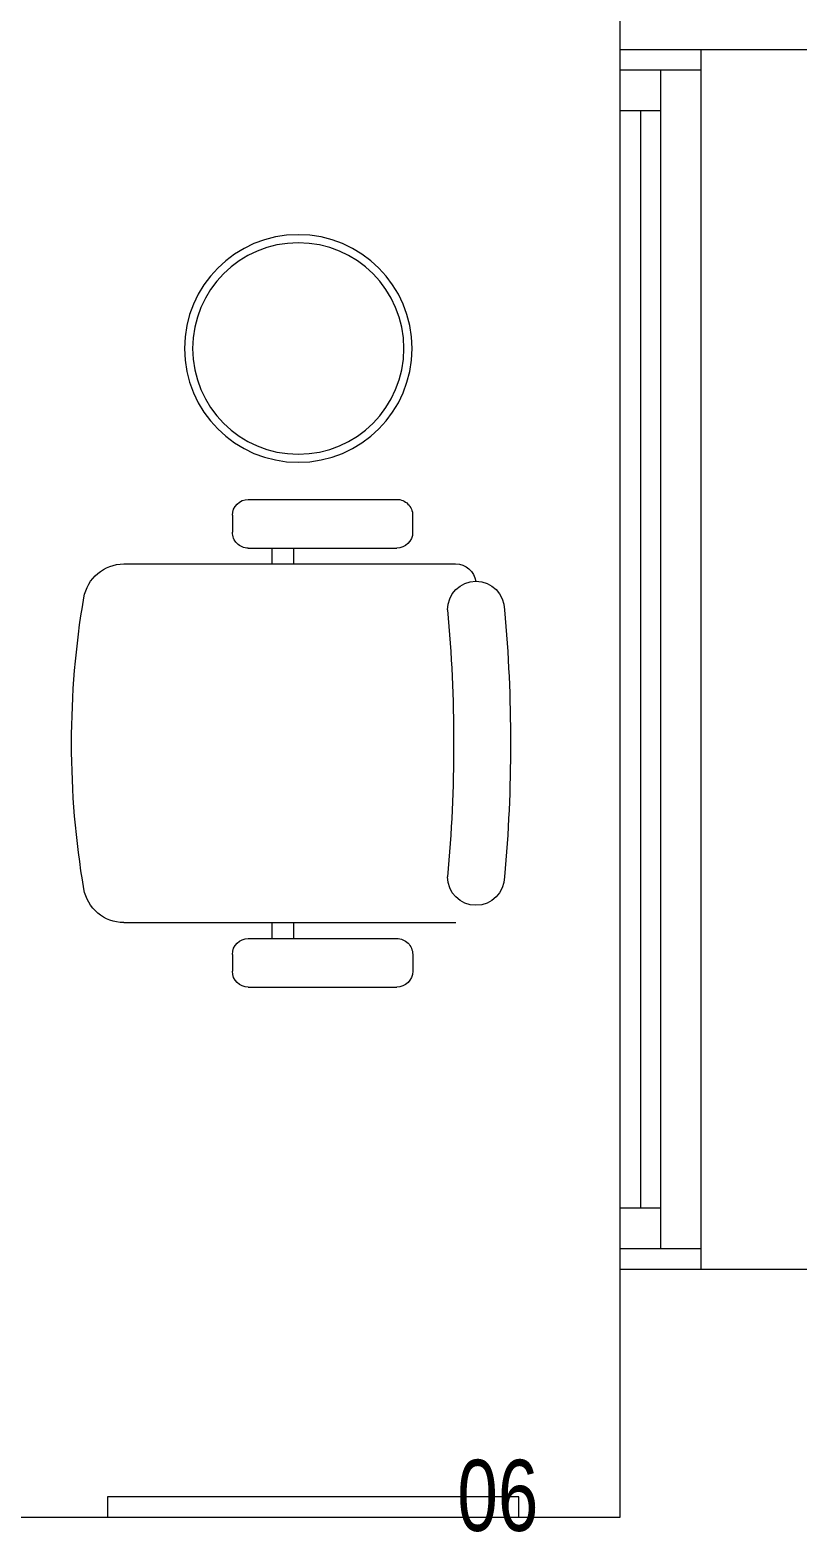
# Model space of a CAD drawing. Header units: millimetres. Extents: x -160614 to 59925, y -157025 to 0.
# Drawn here: x -23678 to -22722, y -97516 to -95668 of the extents above; entities that cross this region are included whole.
import ezdxf

# ---------------------------------------------------------------- set-up
doc = ezdxf.new("R2010")
doc.units = ezdxf.units.MM
doc.header["$LTSCALE"] = 8
doc.layers.get('0').update_dxf_attribs({"color": 9, "lineweight": 5})
for name, color, linetype, lineweight in [('72_EGR_EQP_TAG', 9, 'Continuous', 5), ('Aluminum', 9, 'Continuous', 5), ('LOADING', 9, 'Continuous', 5), ('NEW Wall', 9, 'Continuous', 5), ('Walls', 9, 'Continuous', 5)]:
    doc.layers.add(name, color=color, linetype=linetype, lineweight=lineweight)
doc.layers.get('0').off()
doc.layers.get('0').freeze()
doc.styles.add('X3G_ENTITY_257CFD', font='swisscl.ttf', dxfattribs={"height": 200})

# ---------------------------------------------------------------- blocks, each defined once
blk = doc.blocks.new('WM00001-P')
at = {"layer": 'LOADING'}
for radius in [0.14, 0.13]:
    blk.add_circle((0, 0), radius, dxfattribs=at)
blk = doc.blocks.new('*X17')
for p, q in [((5, 3), (5, 3)), ((5, 3), (5, 3)), ((5, 3), (5, 3)), ((5, 3), (5, 3)), ((5, 3), (5, 3)), ((5, 3), (5, 3)), ((5, 3), (5, 3)), ((5, 3), (5, 3)), ((5, 3), (5, 3)), ((5, 3), (5, 3)), ((5, 3), (5, 3)), ((5, 3), (5, 3)), ((5, 3), (5, 3)), ((5, 3), (5, 3)), ((5, 3), (5, 3)), ((5, 3), (5, 3)), ((5, 3), (5, 3)), ((5, 3), (5, 3)), ((5, 3), (5, 3)), ((5, 3), (5, 3)), ((5, 3), (5, 3)), ((5, 3), (5, 3)), ((5, 3), (5, 3)), ((5, 3), (5, 3)), ((5, 3), (5, 3)), ((5, 3), (5, 3)), ((5, 3), (5, 3)), ((5, 3), (5, 3)), ((5, 3), (5, 3)), ((5, 3), (5, 3)), ((5, 3), (5, 3)), ((5, 3), (5, 3)), ((5, 3), (5, 3)), ((5, 3), (5, 3)), ((5, 3), (5, 3)), ((5, 3), (5, 3)), ((5, 3), (5, 3)), ((5, 3), (5, 3)), ((5, 3), (5, 3)), ((5, 3), (5, 3)), ((5, 3), (5, 3)), ((5, 3), (5, 3)), ((5, 3), (5, 3)), ((5, 3), (5, 3)), ((5, 3), (5, 3)), ((5, 3), (5, 3)), ((5, 3), (5, 3)), ((5, 3), (5, 3)), ((5, 3), (5, 3)), ((5, 3), (5, 3)), ((5, 3), (5, 3)), ((5, 3), (5, 3)), ((5, 3), (5, 3)), ((5, 3), (5, 3)), ((5, 3), (5, 3)), ((5, 3), (5, 3)), ((5, 3), (5, 3)), ((5, 3), (5, 3)), ((5, 3), (5, 3)), ((5, 3), (5, 3)), ((5, 3), (5, 3)), ((5, 3), (5, 3)), ((5, 3), (5, 3)), ((5, 3), (5, 3)), ((5, 3), (5, 3)), ((5, 3), (5, 3)), ((6, 3), (5, 3)), ((5, 3), (5, 3)), ((6, 3), (5, 3)), ((5, 3), (5, 3)), ((6, 3), (5, 3)), ((5, 3), (5, 3)), ((6, 3), (5, 3)), ((5, 3), (5, 3)), ((5, 3), (5, 3)), ((5, 3), (5, 3)), ((5, 3), (5, 3)), ((5, 3), (5, 3)), ((5, 3), (5, 3)), ((5, 3), (5, 3)), ((5, 3), (5, 3)), ((5, 3), (5, 3)), ((5, 3), (5, 3)), ((5, 3), (5, 3)), ((5, 3), (5, 3)), ((5, 3), (5, 3)), ((5, 3), (5, 3)), ((5, 3), (5, 3)), ((5, 3), (5, 3)), ((5, 3), (5, 3)), ((5, 3), (5, 3)), ((5, 3), (5, 3)), ((5, 3), (5, 3)), ((5, 3), (5, 3)), ((5, 3), (5, 3)), ((5, 3), (5, 3)), ((6, 3), (6, 3)), ((6, 3), (6, 3)), ((6, 3), (6, 3)), ((6, 3), (6, 3)), ((6, 3), (6, 3)), ((6, 3), (6, 3)), ((6, 3), (6, 3)), ((6, 3), (6, 3)), ((6, 3), (6, 3)), ((6, 3), (6, 3)), ((6, 3), (6, 3)), ((6, 3), (6, 3)), ((6, 3), (6, 3)), ((6, 3), (6, 3)), ((6, 3), (6, 3)), ((6, 3), (6, 3)), ((6, 3), (6, 3)), ((6, 3), (6, 3)), ((6, 3), (6, 3)), ((6, 3), (6, 3)), ((6, 3), (6, 3)), ((6, 3), (6, 3)), ((6, 3), (6, 3)), ((6, 3), (6, 3)), ((6, 3), (6, 3)), ((6, 3), (6, 3)), ((6, 3), (6, 3)), ((6, 3), (6, 3)), ((6, 3), (6, 3)), ((6, 3), (6, 3)), ((6, 3), (6, 3)), ((6, 3), (6, 3)), ((6, 3), (6, 3)), ((6, 3), (6, 3)), ((6, 3), (6, 3)), ((6, 3), (6, 3)), ((6, 3), (6, 3)), ((6, 3), (6, 3)), ((6, 3), (6, 3)), ((6, 3), (6, 3)), ((6, 3), (6, 3)), ((6, 3), (6, 3)), ((6, 3), (6, 3)), ((6, 3), (6, 3)), ((6, 3), (6, 3)), ((6, 3), (6, 3)), ((6, 3), (6, 3)), ((6, 3), (6, 3)), ((6, 3), (6, 3)), ((6, 3), (6, 3)), ((6, 3), (6, 3)), ((6, 3), (6, 3)), ((6, 3), (6, 3)), ((6, 3), (6, 3)), ((6, 3), (6, 3)), ((6, 3), (6, 3)), ((6, 3), (6, 3)), ((6, 3), (6, 3)), ((6, 3), (6, 3)), ((6, 3), (6, 3)), ((6, 3), (6, 3)), ((6, 3), (6, 3)), ((6, 3), (6, 3)), ((6, 3), (6, 3)), ((6, 3), (6, 3)), ((6, 3), (6, 3)), ((6, 3), (6, 3)), ((6, 3), (6, 3)), ((6, 3), (6, 3)), ((6, 3), (6, 3)), ((6, 3), (6, 3)), ((6, 3), (6, 3)), ((6, 3), (6, 3)), ((6, 3), (6, 3)), ((6, 3), (6, 3)), ((6, 3), (6, 3)), ((6, 3), (6, 3)), ((6, 3), (6, 3)), ((6, 3), (6, 3)), ((6, 3), (6, 3)), ((6, 3), (6, 3)), ((6, 3), (6, 3)), ((6, 3), (6, 3)), ((6, 3), (6, 3)), ((6, 3), (6, 3)), ((6, 3), (6, 3)), ((6, 3), (6, 3)), ((6, 3), (6, 3)), ((6, 3), (6, 3)), ((6, 3), (6, 3)), ((6, 3), (6, 3)), ((6, 3), (6, 3)), ((6, 3), (6, 3)), ((6, 3), (6, 3)), ((6, 3), (6, 3)), ((6, 3), (6, 3)), ((6, 3), (6, 3)), ((6, 3), (6, 3)), ((6, 3), (6, 3)), ((6, 3), (6, 3)), ((6, 3), (6, 3)), ((6, 3), (6, 3)), ((6, 3), (6, 3)), ((6, 3), (6, 3)), ((6, 3), (6, 3)), ((6, 3), (6, 3)), ((6, 3), (6, 3)), ((6, 3), (6, 3)), ((6, 3), (6, 3)), ((6, 3), (6, 3)), ((6, 3), (6, 3)), ((6, 3), (6, 3)), ((6, 3), (6, 3)), ((6, 3), (6, 3)), ((6, 3), (6, 3)), ((6, 3), (6, 3)), ((6, 3), (6, 3)), ((6, 3), (6, 3)), ((6, 3), (6, 3)), ((6, 3), (6, 3)), ((6, 3), (6, 3)), ((6, 3), (6, 3)), ((6, 3), (6, 3)), ((6, 3), (6, 3)), ((6, 3), (6, 3)), ((6, 3), (6, 3)), ((6, 3), (6, 3)), ((6, 3), (6, 3)), ((6, 3), (6, 3)), ((6, 3), (6, 3)), ((6, 3), (6, 3)), ((6, 3), (6, 3)), ((6, 3), (6, 3)), ((6, 3), (6, 3)), ((6, 3), (6, 3)), ((6, 3), (6, 3)), ((6, 3), (6, 3)), ((6, 3), (6, 3)), ((6, 3), (6, 3)), ((6, 3), (6, 3)), ((6, 3), (6, 3)), ((6, 3), (6, 3)), ((6, 3), (6, 3)), ((6, 3), (6, 3)), ((6, 3), (6, 3)), ((6, 3), (6, 3)), ((6, 3), (6, 3)), ((6, 3), (6, 3)), ((6, 3), (6, 3)), ((6, 3), (6, 3)), ((6, 3), (6, 3)), ((6, 3), (6, 3)), ((6, 3), (6, 3)), ((6, 3), (6, 3)), ((6, 3), (6, 3)), ((6, 3), (6, 3)), ((6, 3), (6, 3)), ((6, 3), (6, 3)), ((6, 3), (6, 3)), ((6, 3), (6, 3)), ((6, 3), (6, 3)), ((6, 3), (6, 3)), ((6, 3), (6, 3)), ((6, 3), (6, 3)), ((6, 3), (6, 3)), ((6, 3), (6, 3)), ((6, 3), (6, 3)), ((6, 3), (6, 3)), ((6, 3), (6, 3)), ((6, 3), (6, 3)), ((6, 3), (6, 3)), ((6, 3), (6, 3)), ((6, 3), (6, 3)), ((6, 3), (6, 3)), ((6, 3), (6, 3)), ((6, 3), (6, 3)), ((6, 3), (6, 3)), ((6, 3), (6, 3)), ((6, 3), (6, 3)), ((6, 3), (6, 3)), ((6, 3), (6, 3)), ((6, 3), (6, 3)), ((6, 3), (6, 3)), ((6, 3), (6, 3)), ((6, 3), (6, 3)), ((6, 3), (6, 3)), ((6, 3), (6, 3)), ((6, 3), (6, 3)), ((6, 3), (6, 3)), ((6, 3), (6, 3)), ((6, 3), (6, 3)), ((6, 3), (6, 3)), ((6, 3), (6, 3)), ((6, 3), (6, 3)), ((6, 3), (6, 3)), ((6, 3), (6, 3)), ((6, 3), (6, 3)), ((6, 3), (6, 3)), ((6, 3), (6, 3)), ((6, 3), (6, 3)), ((6, 3), (6, 3)), ((6, 3), (6, 3)), ((6, 3), (6, 3)), ((6, 3), (6, 3)), ((6, 3), (5, 3)), ((6, 3), (5, 3)), ((6, 3), (5, 3)), ((6, 3), (5, 3)), ((6, 3), (5, 3)), ((6, 3), (6, 3)), ((6, 3), (6, 3)), ((6, 3), (6, 3)), ((6, 3), (6, 3)), ((6, 3), (6, 3)), ((6, 3), (6, 3)), ((6, 3), (6, 3)), ((6, 3), (6, 3)), ((6, 3), (6, 3)), ((6, 3), (6, 3)), ((6, 3), (6, 3)), ((6, 3), (6, 3)), ((6, 3), (6, 3)), ((6, 3), (6, 3)), ((6, 3), (6, 3)), ((6, 3), (6, 3)), ((6, 3), (6, 3)), ((6, 3), (6, 3)), ((6, 3), (6, 3)), ((6, 3), (6, 3)), ((6, 3), (6, 3)), ((6, 3), (6, 3)), ((6, 3), (6, 3)), ((6, 3), (6, 3)), ((6, 3), (6, 3)), ((6, 3), (6, 3)), ((6, 3), (6, 3)), ((6, 3), (6, 3)), ((6, 3), (6, 3)), ((6, 3), (6, 3)), ((6, 3), (6, 3)), ((6, 3), (6, 3)), ((6, 3), (6, 3)), ((6, 3), (6, 3)), ((6, 3), (6, 3)), ((6, 3), (6, 3)), ((6, 3), (6, 3)), ((6, 3), (6, 3)), ((6, 3), (6, 3)), ((6, 3), (6, 3)), ((6, 3), (6, 3)), ((6, 3), (6, 3)), ((6, 3), (6, 3)), ((6, 3), (6, 3)), ((6, 3), (6, 3)), ((6, 3), (6, 3)), ((6, 3), (6, 3)), ((6, 3), (6, 3)), ((6, 3), (6, 3)), ((6, 3), (6, 3)), ((6, 3), (6, 3)), ((6, 3), (6, 3)), ((6, 3), (6, 3)), ((6, 3), (6, 3)), ((6, 3), (6, 3)), ((6, 3), (6, 3)), ((6, 3), (6, 3)), ((6, 3), (6, 3)), ((6, 3), (6, 3)), ((6, 3), (6, 3)), ((6, 3), (6, 3)), ((6, 3), (6, 3)), ((6, 3), (6, 3)), ((6, 3), (6, 3)), ((6, 3), (6, 3)), ((6, 3), (6, 3)), ((6, 3), (6, 3)), ((6, 3), (6, 3)), ((6, 3), (6, 3)), ((6, 3), (6, 3)), ((6, 3), (6, 3)), ((6, 3), (6, 3)), ((6, 3), (6, 3)), ((6, 3), (6, 3)), ((6, 3), (6, 3)), ((6, 3), (6, 3)), ((6, 3), (6, 3)), ((6, 3), (6, 3)), ((6, 3), (6, 3)), ((6, 3), (6, 3)), ((6, 3), (6, 3)), ((6, 3), (6, 3)), ((6, 3), (6, 3)), ((6, 3), (6, 3)), ((6, 3), (6, 3)), ((6, 3), (6, 3)), ((6, 3), (6, 3)), ((6, 3), (6, 3)), ((6, 3), (6, 3)), ((6, 3), (6, 3)), ((6, 3), (6, 3)), ((6, 3), (6, 3)), ((6, 3), (6, 3)), ((6, 3), (6, 3)), ((6, 3), (6, 3)), ((6, 3), (6, 3)), ((6, 3), (6, 3)), ((6, 3), (6, 3)), ((6, 3), (6, 3)), ((6, 3), (6, 3)), ((6, 3), (6, 3)), ((6, 3), (6, 3)), ((6, 3), (6, 3)), ((6, 3), (6, 3)), ((6, 3), (6, 3)), ((6, 3), (6, 3)), ((6, 3), (6, 3)), ((6, 3), (6, 3)), ((6, 3), (6, 3)), ((6, 3), (6, 3)), ((6, 3), (6, 3)), ((6, 3), (6, 3)), ((6, 3), (6, 3)), ((6, 3), (6, 3)), ((6, 3), (6, 3)), ((6, 3), (6, 3)), ((6, 3), (6, 3)), ((6, 3), (6, 3)), ((6, 3), (6, 3)), ((6, 3), (6, 3)), ((6, 3), (6, 3)), ((6, 3), (6, 3)), ((6, 3), (6, 3)), ((6, 3), (6, 3)), ((6, 3), (6, 3)), ((6, 3), (6, 3)), ((6, 3), (6, 3)), ((6, 3), (6, 3)), ((6, 3), (6, 3)), ((6, 3), (6, 3)), ((6, 3), (6, 3)), ((6, 3), (6, 3)), ((6, 3), (6, 3)), ((6, 3), (6, 3)), ((6, 3), (6, 3)), ((6, 3), (6, 3)), ((6, 3), (6, 3)), ((6, 3), (6, 3)), ((6, 3), (6, 3)), ((6, 3), (6, 3)), ((6, 3), (6, 3)), ((6, 3), (6, 3)), ((6, 3), (6, 3)), ((6, 3), (6, 3)), ((6, 3), (6, 3)), ((6, 3), (6, 3)), ((6, 3), (6, 3)), ((6, 3), (6, 3)), ((6, 3), (6, 3)), ((6, 3), (6, 3)), ((6, 3), (6, 3)), ((6, 3), (6, 3)), ((6, 3), (6, 3)), ((6, 3), (6, 3)), ((6, 3), (6, 3)), ((6, 3), (6, 3)), ((6, 3), (6, 3)), ((6, 3), (6, 3)), ((6, 3), (6, 3)), ((6, 3), (6, 3)), ((6, 3), (6, 3)), ((6, 3), (6, 3)), ((6, 3), (6, 3)), ((6, 3), (6, 3)), ((6, 3), (6, 3)), ((6, 3), (6, 3)), ((6, 3), (6, 3)), ((6, 3), (6, 3)), ((6, 3), (6, 3)), ((6, 3), (6, 3)), ((6, 3), (6, 3)), ((6, 3), (6, 3)), ((6, 3), (6, 3)), ((6, 3), (6, 3)), ((6, 3), (6, 3)), ((6, 3), (6, 3)), ((6, 3), (6, 3)), ((6, 3), (6, 3)), ((6, 3), (6, 3)), ((6, 3), (6, 3)), ((6, 3), (6, 3)), ((6, 3), (6, 3)), ((6, 3), (6, 3)), ((6, 3), (6, 3)), ((6, 3), (6, 3)), ((6, 3), (6, 3)), ((6, 3), (6, 3)), ((6, 3), (6, 3)), ((6, 3), (6, 3)), ((6, 3), (6, 3)), ((6, 3), (6, 3)), ((6, 3), (6, 3)), ((6, 3), (6, 3)), ((6, 3), (6, 3)), ((6, 3), (6, 3)), ((6, 3), (6, 3)), ((6, 3), (6, 3)), ((6, 3), (6, 3)), ((6, 3), (6, 3)), ((6, 3), (6, 3)), ((6, 3), (6, 3)), ((6, 3), (6, 3)), ((6, 3), (6, 3)), ((6, 3), (6, 3)), ((6, 3), (6, 3)), ((6, 3), (6, 3)), ((6, 3), (6, 3)), ((6, 3), (6, 3)), ((6, 3), (6, 3)), ((6, 3), (6, 3)), ((6, 3), (6, 3)), ((6, 3), (6, 3)), ((6, 3), (6, 3)), ((6, 3), (6, 3)), ((6, 3), (6, 3)), ((6, 3), (6, 3)), ((6, 3), (6, 3)), ((6, 3), (6, 3)), ((6, 3), (6, 3)), ((6, 3), (6, 3)), ((6, 3), (6, 3)), ((6, 3), (6, 3)), ((6, 3), (6, 3)), ((6, 3), (6, 3)), ((6, 3), (6, 3)), ((6, 3), (6, 3)), ((6, 3), (6, 3)), ((6, 3), (6, 3)), ((6, 3), (6, 3)), ((6, 3), (6, 3)), ((6, 3), (6, 3)), ((6, 3), (6, 3)), ((6, 3), (6, 3)), ((6, 3), (6, 3)), ((6, 3), (6, 3)), ((6, 3), (6, 3)), ((6, 3), (6, 3)), ((6, 3), (6, 3)), ((6, 3), (6, 3)), ((6, 3), (6, 3)), ((6, 3), (6, 3)), ((6, 3), (6, 3)), ((6, 3), (6, 3)), ((6, 3), (6, 3)), ((6, 3), (6, 3)), ((6, 3), (6, 3)), ((6, 3), (6, 3)), ((6, 3), (6, 3)), ((6, 3), (6, 3)), ((6, 3), (6, 3)), ((6, 3), (6, 3)), ((6, 3), (6, 3)), ((6, 3), (6, 3)), ((6, 3), (6, 3)), ((6, 3), (6, 3)), ((6, 3), (6, 3)), ((6, 3), (6, 3)), ((6, 3), (6, 3)), ((6, 3), (6, 3)), ((6, 3), (6, 3)), ((6, 3), (6, 3)), ((6, 3), (6, 3)), ((6, 3), (6, 3)), ((6, 3), (6, 3)), ((6, 3), (6, 3)), ((6, 3), (6, 3)), ((6, 3), (6, 3)), ((6, 3), (6, 3)), ((6, 3), (6, 3)), ((6, 3), (6, 3)), ((6, 3), (6, 3)), ((6, 3), (6, 3)), ((6, 3), (6, 3)), ((6, 3), (6, 3)), ((6, 3), (6, 3)), ((6, 3), (6, 3)), ((6, 3), (6, 3)), ((6, 3), (6, 3)), ((6, 3), (6, 3)), ((6, 3), (6, 3)), ((6, 3), (6, 3)), ((6, 3), (6, 3)), ((6, 3), (6, 3)), ((6, 3), (6, 3)), ((6, 3), (6, 3)), ((6, 3), (6, 3)), ((6, 3), (6, 3)), ((6, 3), (6, 3)), ((6, 3), (6, 3)), ((6, 3), (6, 3)), ((6, 3), (6, 3)), ((6, 3), (6, 3)), ((6, 3), (6, 3)), ((6, 3), (6, 3)), ((6, 3), (6, 3)), ((6, 3), (6, 3)), ((6, 3), (6, 3)), ((6, 3), (6, 3)), ((6, 3), (6, 3)), ((6, 3), (6, 3)), ((6, 3), (6, 3)), ((6, 3), (6, 3)), ((6, 3), (6, 3)), ((6, 3), (6, 3)), ((6, 3), (6, 3)), ((6, 3), (6, 3)), ((6, 3), (6, 3)), ((6, 3), (6, 3)), ((6, 3), (6, 3)), ((6, 3), (6, 3)), ((6, 3), (6, 3)), ((6, 3), (6, 3)), ((6, 3), (6, 3)), ((6, 3), (6, 3)), ((6, 3), (6, 3)), ((6, 3), (6, 3)), ((6, 3), (6, 3))]:
    blk.add_line(p, q)
blk = doc.blocks.new('*X18')
for p, q in [((13, 1), (13, 1)), ((13, 1), (13, 1)), ((13, 1), (13, 1)), ((13, 1), (13, 1)), ((13, 1), (13, 1)), ((13, 1), (13, 1)), ((13, 1), (13, 1)), ((13, 1), (13, 1)), ((13, 1), (13, 1)), ((13, 1), (13, 1)), ((13, 1), (13, 1)), ((13, 1), (13, 1)), ((13, 1), (13, 1)), ((13, 1), (13, 1)), ((13, 1), (13, 1)), ((13, 1), (14, 1)), ((13, 1), (14, 1)), ((13, 1), (14, 1)), ((13, 1), (13, 1)), ((13, 1), (13, 1)), ((13, 1), (13, 1)), ((13, 1), (13, 1)), ((13, 1), (13, 1)), ((13, 1), (13, 1)), ((13, 1), (13, 1)), ((13, 1), (13, 1)), ((13, 1), (13, 1)), ((13, 1), (13, 1)), ((13, 1), (13, 1)), ((13, 1), (13, 1)), ((13, 1), (13, 1)), ((13, 1), (13, 1)), ((13, 1), (13, 1)), ((13, 1), (13, 1)), ((13, 1), (13, 1)), ((13, 1), (13, 1)), ((13, 1), (13, 1)), ((13, 1), (13, 1)), ((13, 1), (13, 1)), ((13, 1), (13, 1)), ((13, 1), (13, 1)), ((13, 1), (13, 1)), ((13, 1), (13, 1)), ((13, 1), (13, 1)), ((13, 1), (13, 1)), ((13, 1), (13, 1)), ((13, 1), (13, 1)), ((13, 1), (13, 1)), ((13, 1), (13, 1)), ((13, 1), (13, 1)), ((13, 1), (13, 1)), ((13, 1), (13, 1)), ((13, 1), (13, 1)), ((13, 1), (13, 1)), ((13, 1), (13, 1)), ((13, 1), (13, 1)), ((13, 1), (13, 1)), ((13, 1), (13, 1)), ((13, 1), (13, 1)), ((13, 1), (13, 1)), ((13, 1), (13, 1)), ((13, 1), (13, 1)), ((13, 1), (13, 1)), ((13, 1), (13, 1)), ((13, 1), (13, 1)), ((13, 1), (13, 1)), ((13, 1), (13, 1)), ((13, 1), (13, 1)), ((13, 1), (13, 1)), ((13, 1), (13, 1)), ((13, 1), (13, 1)), ((13, 1), (13, 1)), ((13, 1), (13, 1)), ((13, 1), (13, 1)), ((13, 1), (13, 1)), ((13, 1), (13, 1)), ((13, 1), (13, 1)), ((13, 1), (13, 1)), ((13, 1), (13, 1)), ((13, 1), (13, 1)), ((13, 1), (13, 1)), ((13, 1), (13, 1)), ((13, 1), (13, 1)), ((13, 1), (13, 1)), ((13, 1), (13, 1)), ((13, 1), (13, 1)), ((13, 1), (13, 1)), ((13, 1), (13, 1)), ((13, 1), (13, 1)), ((13, 1), (13, 1)), ((13, 1), (13, 1)), ((13, 1), (13, 1)), ((13, 1), (13, 1)), ((13, 1), (13, 1)), ((13, 1), (13, 1)), ((13, 1), (13, 1)), ((13, 1), (13, 1)), ((13, 1), (13, 1)), ((13, 1), (13, 1)), ((13, 1), (13, 1)), ((13, 1), (13, 1)), ((13, 1), (13, 1)), ((13, 1), (13, 1)), ((13, 1), (13, 1)), ((13, 1), (13, 1)), ((13, 1), (13, 1)), ((13, 1), (13, 1)), ((13, 1), (13, 1)), ((13, 1), (13, 1)), ((13, 1), (13, 1)), ((13, 1), (13, 1)), ((13, 1), (13, 1)), ((13, 1), (13, 1)), ((13, 1), (13, 1)), ((13, 1), (13, 1)), ((13, 1), (13, 1)), ((13, 1), (13, 1)), ((13, 1), (13, 1)), ((13, 1), (13, 1)), ((13, 1), (13, 1)), ((13, 1), (13, 1)), ((13, 1), (13, 1)), ((13, 1), (13, 1)), ((13, 1), (14, 1)), ((13, 0), (13, 0)), ((13, 0), (13, 0)), ((13, 0), (13, 0)), ((13, 0), (13, 0)), ((13, 0), (13, 0)), ((13, 0), (13, 0)), ((13, 0), (13, 0)), ((13, 0), (13, 0)), ((13, 0), (13, 0)), ((13, 0), (13, 0)), ((13, 0), (13, 0)), ((13, 0), (13, 0)), ((13, 0), (13, 0)), ((13, 0), (13, 0)), ((13, 0), (13, 0)), ((13, 0), (13, 0)), ((13, 0), (13, 0)), ((13, 0), (13, 0)), ((13, 0), (13, 0)), ((13, 0), (13, 0)), ((13, 0), (13, 0)), ((13, 0), (13, 0)), ((13, 0), (13, 0)), ((13, 0), (13, 0)), ((13, 0), (13, 0)), ((13, 0), (13, 0)), ((13, 0), (13, 0)), ((13, 0), (13, 0)), ((13, 0), (13, 0)), ((13, 0), (13, 0)), ((13, 0), (13, 0)), ((13, 0), (13, 0)), ((13, 0), (13, 0)), ((13, 0), (13, 0)), ((13, 0), (13, 0)), ((13, 0), (13, 0)), ((13, 0), (13, 0)), ((13, 0), (13, 0)), ((13, 0), (13, 0)), ((13, 0), (13, 0)), ((13, 0), (13, 0)), ((13, 0), (13, 0)), ((13, 0), (13, 0)), ((13, 0), (13, 0)), ((13, 0), (13, 0)), ((13, 0), (13, 0)), ((13, 0), (13, 0)), ((13, 0), (13, 0)), ((13, 0), (14, 0)), ((13, 0), (14, 0)), ((13, 0), (13, 0)), ((13, 0), (14, 0)), ((14, 1), (14, 1)), ((14, 1), (14, 1)), ((14, 1), (14, 1)), ((14, 1), (14, 1)), ((14, 1), (14, 1)), ((14, 1), (14, 1)), ((14, 1), (14, 1)), ((14, 1), (14, 1)), ((14, 1), (14, 1)), ((14, 1), (14, 1)), ((14, 1), (14, 1)), ((14, 1), (14, 1)), ((14, 1), (14, 1)), ((14, 1), (14, 1)), ((14, 1), (14, 1)), ((14, 1), (14, 1)), ((14, 1), (14, 1)), ((14, 1), (14, 1)), ((14, 1), (14, 1)), ((14, 1), (14, 1)), ((14, 1), (14, 1)), ((14, 1), (14, 1)), ((14, 1), (14, 1)), ((14, 1), (14, 1)), ((14, 1), (14, 1)), ((14, 1), (14, 1)), ((14, 1), (14, 1)), ((14, 1), (14, 1)), ((14, 1), (14, 1)), ((14, 1), (14, 1)), ((14, 1), (14, 1)), ((14, 1), (14, 1)), ((14, 1), (14, 1)), ((14, 1), (14, 1)), ((14, 1), (14, 1)), ((14, 1), (14, 1)), ((14, 1), (14, 1)), ((14, 1), (14, 1)), ((14, 1), (14, 1)), ((14, 1), (14, 1)), ((14, 1), (14, 1)), ((14, 1), (14, 1)), ((14, 1), (14, 1)), ((14, 1), (14, 1)), ((14, 1), (14, 1)), ((14, 1), (14, 1)), ((14, 1), (14, 1)), ((14, 1), (14, 1)), ((14, 1), (14, 1)), ((14, 1), (14, 1)), ((14, 1), (14, 1)), ((14, 1), (14, 1)), ((14, 1), (14, 1)), ((14, 1), (14, 1)), ((14, 1), (14, 1)), ((14, 1), (14, 1)), ((14, 1), (14, 1)), ((14, 1), (14, 1)), ((14, 1), (14, 1)), ((14, 1), (14, 1)), ((14, 1), (14, 1)), ((14, 1), (14, 1)), ((14, 1), (14, 1)), ((14, 1), (14, 1)), ((14, 1), (14, 1)), ((14, 1), (14, 1)), ((14, 1), (14, 1)), ((14, 1), (14, 1)), ((14, 1), (14, 1)), ((14, 1), (14, 1)), ((14, 1), (14, 1)), ((14, 1), (14, 1)), ((14, 1), (14, 1)), ((14, 1), (14, 1)), ((14, 1), (14, 1)), ((14, 1), (14, 1)), ((14, 1), (14, 1)), ((14, 1), (14, 1)), ((14, 1), (14, 1)), ((14, 1), (14, 1)), ((14, 1), (14, 1)), ((14, 1), (14, 1)), ((14, 1), (14, 1)), ((14, 1), (14, 1)), ((14, 1), (14, 1)), ((14, 1), (14, 1)), ((14, 1), (14, 1)), ((14, 1), (14, 1)), ((14, 1), (14, 1)), ((14, 1), (14, 1)), ((14, 1), (14, 1)), ((14, 1), (14, 1)), ((14, 1), (14, 1)), ((14, 1), (14, 1)), ((14, 0), (14, 0)), ((14, 0), (14, 0)), ((14, 0), (14, 0)), ((14, 0), (14, 0)), ((14, 0), (14, 0)), ((14, 0), (14, 0)), ((14, 0), (14, 0)), ((14, 0), (14, 0)), ((14, 0), (14, 0)), ((14, 0), (14, 0)), ((14, 0), (14, 0)), ((14, 0), (14, 0)), ((14, 0), (14, 0)), ((14, 0), (14, 0)), ((14, 0), (14, 0)), ((14, 0), (14, 0)), ((14, 0), (14, 0)), ((14, 0), (14, 0)), ((14, 0), (14, 0)), ((14, 0), (14, 0)), ((14, 0), (14, 0)), ((14, 0), (14, 0)), ((14, 0), (14, 0)), ((14, 0), (14, 0)), ((14, 0), (14, 0)), ((14, 0), (14, 0)), ((14, 0), (14, 0)), ((14, 0), (14, 0)), ((14, 0), (14, 0)), ((14, 0), (14, 0)), ((14, 0), (14, 0)), ((14, 0), (14, 0)), ((14, 0), (14, 0)), ((14, 0), (14, 0)), ((14, 0), (14, 0)), ((14, 0), (14, 0)), ((14, 0), (14, 0)), ((14, 0), (14, 0)), ((14, 0), (14, 0)), ((14, 0), (14, 0)), ((14, 0), (14, 0)), ((14, 0), (14, 0)), ((14, 0), (14, 0)), ((14, 0), (14, 0)), ((14, 0), (14, 0)), ((14, 0), (14, 0)), ((14, 0), (14, 0)), ((14, 0), (14, 0)), ((13, 0), (13, 0)), ((13, 0), (14, 0)), ((13, 0), (13, 0)), ((13, 0), (14, 0)), ((13, 0), (13, 0)), ((13, 0), (14, 0)), ((13, 0), (13, 0)), ((13, 0), (13, 0)), ((13, 0), (13, 0)), ((13, 0), (13, 0)), ((13, 0), (14, 0)), ((13, 0), (13, 0)), ((13, 0), (14, 0)), ((13, 0), (13, 0)), ((13, 0), (14, 0)), ((13, 0), (13, 0)), ((13, 0), (14, 0)), ((13, 0), (13, 0)), ((13, 0), (14, 0)), ((13, 0), (13, 0)), ((13, 0), (14, 0)), ((13, 0), (13, 0)), ((13, 0), (14, 0)), ((13, 0), (13, 0)), ((13, 0), (13, 0)), ((13, 0), (13, 0)), ((13, 0), (14, 0)), ((13, 0), (13, 0)), ((13, 0), (14, 0)), ((13, 0), (13, 0)), ((13, 0), (14, 0)), ((13, 0), (13, 0)), ((13, 0), (14, 0)), ((13, 0), (13, 0)), ((13, 0), (13, 0)), ((13, 0), (13, 0)), ((13, 0), (13, 0)), ((13, 0), (13, 0)), ((13, 0), (13, 0)), ((13, 0), (13, 0)), ((13, 0), (13, 0)), ((13, 0), (13, 0)), ((13, 0), (13, 0)), ((13, 0), (13, 0)), ((13, 0), (13, 0)), ((13, 0), (13, 0)), ((13, 0), (13, 0)), ((13, 0), (13, 0)), ((13, 0), (13, 0)), ((13, 0), (13, 0)), ((13, 0), (13, 0)), ((13, 0), (13, 0)), ((13, 0), (13, 0)), ((13, 0), (13, 0)), ((13, 0), (13, 0)), ((13, 0), (13, 0)), ((13, 0), (13, 0)), ((13, 0), (13, 0)), ((13, 0), (13, 0)), ((13, 0), (13, 0)), ((13, 0), (13, 0)), ((13, 0), (13, 0)), ((13, 0), (13, 0)), ((13, 0), (13, 0)), ((13, -1), (13, -1)), ((13, -1), (13, -1)), ((13, -1), (13, -1)), ((13, -1), (13, -1)), ((13, -1), (13, -1)), ((13, -1), (14, -1)), ((13, -1), (13, -1)), ((14, 0), (14, 0)), ((14, 0), (14, 0)), ((14, 0), (14, 0)), ((14, 0), (14, 0)), ((14, 0), (14, 0)), ((14, 0), (14, 0)), ((14, 0), (14, 0)), ((14, 0), (14, 0)), ((14, 0), (14, 0)), ((14, 0), (14, 0)), ((14, 0), (14, 0)), ((14, 0), (14, 0)), ((14, 0), (14, 0)), ((14, 0), (14, 0)), ((14, 0), (14, 0)), ((13, 0), (14, 0)), ((14, 0), (14, 0)), ((14, 0), (14, 0)), ((14, 0), (14, 0)), ((14, 0), (14, 0)), ((14, 0), (14, 0)), ((14, 0), (14, 0)), ((14, 0), (14, 0)), ((14, 0), (14, 0)), ((14, 0), (14, 0)), ((14, 0), (14, 0)), ((14, 0), (14, 0)), ((14, 0), (14, 0)), ((14, 0), (14, 0)), ((14, 0), (14, 0)), ((14, 0), (14, 0)), ((14, 0), (14, 0)), ((14, 0), (14, 0)), ((14, 0), (14, 0)), ((14, 0), (14, 0)), ((14, 0), (14, 0)), ((14, 0), (14, 0)), ((14, 0), (14, 0)), ((14, 0), (14, 0)), ((14, 0), (14, 0)), ((14, 0), (14, 0)), ((14, 0), (14, 0)), ((14, 0), (14, 0)), ((14, 0), (14, 0)), ((14, 0), (14, 0)), ((14, 0), (14, 0)), ((14, 0), (14, 0)), ((14, 0), (14, 0)), ((14, 0), (14, 0)), ((14, 0), (14, 0)), ((14, -1), (14, -1)), ((14, -1), (14, -1)), ((14, -1), (14, -1)), ((14, -1), (14, -1)), ((14, -1), (14, -1))]:
    blk.add_line(p, q)
blk = doc.blocks.new('GF21018-P')
for p, q in [((-0.2207, 0.4756), (-0.2207, 0.0675)), ((0.2205, 0.4756), (0.2205, 0.0675)), ((-0.2806, 0.3422), (-0.2598, 0.3422)), ((0.2596, 0.3422), (0.2804, 0.3422)), ((-0.3002, 0.3226), (-0.3002, 0.14)), ((-0.2402, 0.3226), (-0.2402, 0.14)), ((0.24, 0.3226), (0.24, 0.14)), ((0.3, 0.3226), (0.3, 0.14)), ((-0.2402, 0.2937), (-0.2207, 0.2937)), ((0.2205, 0.2937), (0.24, 0.2937)), ((-0.2402, 0.2671), (-0.2207, 0.2671)), ((0.2205, 0.2671), (0.24, 0.2671)), ((-0.2806, 0.1204), (-0.2598, 0.1204)), ((0.2596, 0.1204), (0.2804, 0.1204))]:
    blk.add_line(p, q)
for points in [[(0.24, 0.2937), (0.24, 0.2937), (0.24, 0.2937), (0.24, 0.2937), (0.24, 0.2937), (0.24, 0.2937), (0.24, 0.2937), (0.24, 0.2937), (0.24, 0.2937), (0.24, 0.2937), (0.24, 0.2937), (0.24, 0.2937), (0.24, 0.2937), (0.24, 0.2937), (0.24, 0.2937), (0.24, 0.2937), (0.24, 0.2937), (0.24, 0.2937), (0.24, 0.2937), (0.24, 0.2937), (0.24, 0.2937), (0.24, 0.2937), (0.24, 0.2937), (0.24, 0.2937), (0.24, 0.2937), (0.24, 0.2937), (0.24, 0.2937), (0.24, 0.2937), (0.24, 0.2937), (0.24, 0.2937), (0.24, 0.2937), (0.24, 0.2937), (0.24, 0.2937), (0.24, 0.2937), (0.24, 0.2937), (0.24, 0.2937), (0.24, 0.2937), (0.24, 0.2937), (0.24, 0.2937), (0.24, 0.2937), (0.24, 0.2937), (0.24, 0.2937), (0.24, 0.2937), (0.24, 0.2937), (0.24, 0.2937), (0.24, 0.2937), (0.24, 0.2937), (0.24, 0.2937), (0.24, 0.2937), (0.24, 0.2937), (0.24, 0.2937), (0.24, 0.2937), (0.24, 0.2937), (0.24, 0.2937), (0.24, 0.2937), (0.24, 0.2937), (0.24, 0.2937), (0.24, 0.2937), (0.24, 0.2937), (0.24, 0.2937), (0.24, 0.2937), (0.24, 0.2937), (0.24, 0.2937), (0.24, 0.2937), (0.24, 0.2937), (0.24, 0.2937), (0.24, 0.2937), (0.24, 0.2937), (0.24, 0.2937), (0.24, 0.2937), (0.24, 0.2937), (0.24, 0.2937), (0.24, 0.2937), (0.24, 0.2937), (0.24, 0.2937), (0.24, 0.2937), (0.24, 0.2937), (0.24, 0.2937), (0.24, 0.2937), (0.24, 0.2937), (0.24, 0.2937), (0.24, 0.2937), (0.24, 0.2937), (0.24, 0.2937), (0.24, 0.2937), (0.24, 0.2937), (0.24, 0.2937), (0.24, 0.2937), (0.24, 0.2937), (0.24, 0.2937), (0.24, 0.2937), (0.24, 0.2937), (0.24, 0.2937), (0.24, 0.2937), (0.24, 0.2937), (0.24, 0.2937), (0.24, 0.2937), (0.24, 0.2937), (0.24, 0.2937), (0.24, 0.2937), (0.24, 0.2937), (0.24, 0.2937), (0.24, 0.2937), (0.24, 0.2937), (0.24, 0.2937), (0.24, 0.2937), (0.24, 0.2937), (0.24, 0.2937), (0.24, 0.2937), (0.24, 0.2937), (0.24, 0.2937), (0.24, 0.2937), (0.24, 0.2937), (0.24, 0.2937), (0.24, 0.2937), (0.24, 0.2937), (0.24, 0.2937), (0.24, 0.2937), (0.24, 0.2937), (0.24, 0.2937), (0.24, 0.2937), (0.24, 0.2937), (0.24, 0.2937), (0.24, 0.2937), (0.24, 0.2937), (0.24, 0.2937), (0.24, 0.2937), (0.24, 0.2937), (0.24, 0.2937), (0.24, 0.2937), (0.24, 0.2937), (0.24, 0.2937), (0.24, 0.2937), (0.24, 0.2937), (0.24, 0.2937), (0.24, 0.2937), (0.24, 0.2937), (0.24, 0.2937), (0.24, 0.2937), (0.24, 0.2937), (0.24, 0.2937), (0.24, 0.2937), (0.24, 0.2937), (0.24, 0.2937), (0.24, 0.2937), (0.24, 0.2937), (0.24, 0.2937), (0.24, 0.2937), (0.24, 0.2937), (0.24, 0.2937), (0.24, 0.2937), (0.24, 0.2937), (0.24, 0.2937), (0.24, 0.2937), (0.24, 0.2937), (0.24, 0.2937), (0.24, 0.2937), (0.24, 0.2937), (0.24, 0.2937), (0.24, 0.2937), (0.24, 0.2937), (0.24, 0.2937), (0.24, 0.2937), (0.24, 0.2937), (0.24, 0.2937), (0.24, 0.2937), (0.24, 0.2937), (0.24, 0.2937), (0.24, 0.2937), (0.24, 0.2937), (0.24, 0.2937), (0.24, 0.2937), (0.24, 0.2937), (0.24, 0.2937), (0.24, 0.2937), (0.24, 0.2937), (0.24, 0.2937), (0.24, 0.2937), (0.24, 0.2937), (0.24, 0.2937), (0.24, 0.2937), (0.24, 0.2937), (0.24, 0.2937), (0.24, 0.2937), (0.24, 0.2937), (0.24, 0.2937), (0.24, 0.2937), (0.24, 0.2937), (0.24, 0.2937), (0.24, 0.2937), (0.24, 0.2937), (0.24, 0.2937), (0.24, 0.2937), (0.24, 0.2937), (0.24, 0.2937), (0.24, 0.2937), (0.24, 0.2937), (0.24, 0.2937), (0.24, 0.2937), (0.24, 0.2937), (0.24, 0.2937), (0.24, 0.2937), (0.24, 0.2937), (0.24, 0.2937), (0.24, 0.2937), (0.24, 0.2937), (0.24, 0.2937), (0.24, 0.2937), (0.24, 0.2937), (0.24, 0.2937), (0.24, 0.2937), (0.24, 0.2937), (0.24, 0.2937), (0.24, 0.2937), (0.24, 0.2937), (0.24, 0.2937), (0.24, 0.2937), (0.24, 0.2937), (0.24, 0.2937), (0.24, 0.2937), (0.24, 0.2937), (0.24, 0.2937), (0.24, 0.2937), (0.24, 0.2937), (0.24, 0.2937), (0.24, 0.2937), (0.24, 0.2937), (0.24, 0.2937), (0.24, 0.2937), (0.24, 0.2937), (0.24, 0.2937), (0.24, 0.2937), (0.24, 0.2937), (0.24, 0.2937), (0.24, 0.2937), (0.24, 0.2937), (0.24, 0.2937), (0.24, 0.2937), (0.24, 0.2937), (0.24, 0.2937), (0.24, 0.2937), (0.24, 0.2937), (0.24, 0.2937), (0.24, 0.2937), (0.24, 0.2937), (0.24, 0.2937), (0.24, 0.2937), (0.24, 0.2937), (0.24, 0.2937), (0.24, 0.2937), (0.24, 0.2937), (0.24, 0.2937), (0.24, 0.2937), (0.24, 0.2937), (0.24, 0.2937), (0.24, 0.2937), (0.24, 0.2937), (0.24, 0.2937), (0.24, 0.2937), (0.24, 0.2937), (0.24, 0.2937), (0.24, 0.2937), (0.24, 0.2937), (0.24, 0.2937), (0.24, 0.2937), (0.24, 0.2937), (0.24, 0.2937), (0.24, 0.2937), (0.24, 0.2937), (0.24, 0.2937), (0.24, 0.2937), (0.24, 0.2937), (0.24, 0.2937), (0.24, 0.2937), (0.24, 0.2937), (0.24, 0.2937), (0.24, 0.2937)], [(0.24, 0.2937), (0.24, 0.2937), (0.24, 0.2937), (0.24, 0.2937), (0.24, 0.2937), (0.24, 0.2937), (0.24, 0.2937), (0.24, 0.2937), (0.24, 0.2937), (0.24, 0.2937), (0.24, 0.2937), (0.24, 0.2937), (0.24, 0.2937), (0.24, 0.2937), (0.24, 0.2937), (0.24, 0.2937), (0.24, 0.2937), (0.24, 0.2937), (0.24, 0.2937), (0.24, 0.2937), (0.24, 0.2937), (0.24, 0.2937), (0.24, 0.2937), (0.24, 0.2937), (0.24, 0.2937), (0.24, 0.2937), (0.24, 0.2937), (0.24, 0.2937), (0.24, 0.2937), (0.24, 0.2937), (0.24, 0.2937), (0.24, 0.2937), (0.24, 0.2937), (0.24, 0.2937), (0.24, 0.2937), (0.24, 0.2937), (0.24, 0.2937), (0.24, 0.2937), (0.24, 0.2937), (0.24, 0.2937), (0.24, 0.2937), (0.24, 0.2937), (0.24, 0.2937), (0.24, 0.2937), (0.24, 0.2937), (0.24, 0.2937), (0.24, 0.2937), (0.24, 0.2937), (0.24, 0.2937), (0.24, 0.2937), (0.24, 0.2937), (0.24, 0.2937), (0.24, 0.2937), (0.24, 0.2937), (0.24, 0.2937), (0.24, 0.2937), (0.24, 0.2937), (0.24, 0.2937), (0.24, 0.2937), (0.24, 0.2937), (0.24, 0.2937), (0.24, 0.2937), (0.24, 0.2937), (0.24, 0.2937), (0.24, 0.2937), (0.24, 0.2937), (0.24, 0.2937), (0.24, 0.2937), (0.24, 0.2937), (0.24, 0.2937), (0.24, 0.2937), (0.24, 0.2937), (0.24, 0.2937), (0.24, 0.2937), (0.24, 0.2937), (0.24, 0.2937), (0.24, 0.2937), (0.24, 0.2937), (0.24, 0.2937), (0.24, 0.2937), (0.24, 0.2937), (0.24, 0.2937), (0.24, 0.2937), (0.24, 0.2937), (0.24, 0.2937), (0.24, 0.2937), (0.24, 0.2937), (0.24, 0.2937), (0.24, 0.2937), (0.24, 0.2937), (0.24, 0.2937), (0.24, 0.2937), (0.24, 0.2937), (0.24, 0.2937), (0.24, 0.2937), (0.24, 0.2937), (0.24, 0.2937), (0.24, 0.2937), (0.24, 0.2937), (0.24, 0.2937), (0.24, 0.2937), (0.24, 0.2937), (0.24, 0.2937), (0.24, 0.2937), (0.24, 0.2937), (0.24, 0.2937), (0.24, 0.2937), (0.24, 0.2937), (0.24, 0.2937), (0.24, 0.2937), (0.24, 0.2937), (0.24, 0.2937), (0.24, 0.2937), (0.24, 0.2937), (0.24, 0.2937), (0.24, 0.2937), (0.24, 0.2937), (0.24, 0.2937), (0.24, 0.2937), (0.24, 0.2937), (0.24, 0.2937), (0.24, 0.2937), (0.24, 0.2937), (0.24, 0.2937), (0.24, 0.2937), (0.24, 0.2937), (0.24, 0.2937), (0.24, 0.2937), (0.24, 0.2937), (0.24, 0.2937), (0.24, 0.2937), (0.24, 0.2937), (0.24, 0.2937), (0.24, 0.2937), (0.24, 0.2937), (0.24, 0.2937), (0.24, 0.2937), (0.24, 0.2937), (0.24, 0.2937), (0.24, 0.2937), (0.24, 0.2937), (0.24, 0.2937), (0.24, 0.2937), (0.24, 0.2937), (0.24, 0.2937), (0.24, 0.2937), (0.24, 0.2937), (0.24, 0.2937), (0.24, 0.2937), (0.24, 0.2937), (0.24, 0.2937), (0.24, 0.2937), (0.24, 0.2937), (0.24, 0.2937), (0.24, 0.2937), (0.24, 0.2937), (0.24, 0.2937), (0.24, 0.2937), (0.24, 0.2937), (0.24, 0.2937), (0.24, 0.2937), (0.24, 0.2937), (0.24, 0.2937), (0.24, 0.2937), (0.24, 0.2937), (0.24, 0.2937), (0.24, 0.2937), (0.24, 0.2937), (0.24, 0.2937), (0.24, 0.2937), (0.24, 0.2937), (0.24, 0.2937), (0.24, 0.2937), (0.24, 0.2937), (0.24, 0.2937), (0.24, 0.2937), (0.24, 0.2937), (0.24, 0.2937), (0.24, 0.2937), (0.24, 0.2937), (0.24, 0.2937), (0.24, 0.2937), (0.24, 0.2937), (0.24, 0.2937), (0.24, 0.2937), (0.24, 0.2937), (0.24, 0.2937), (0.24, 0.2937), (0.24, 0.2937), (0.24, 0.2937), (0.24, 0.2937), (0.24, 0.2937), (0.24, 0.2937), (0.24, 0.2937), (0.24, 0.2937), (0.24, 0.2937), (0.24, 0.2937), (0.24, 0.2937), (0.24, 0.2937), (0.24, 0.2937), (0.24, 0.2937), (0.24, 0.2937), (0.24, 0.2937), (0.24, 0.2937), (0.24, 0.2937), (0.24, 0.2937), (0.24, 0.2937), (0.24, 0.2937), (0.24, 0.2937), (0.24, 0.2937), (0.24, 0.2937), (0.24, 0.2937), (0.24, 0.2937), (0.24, 0.2937), (0.24, 0.2937), (0.24, 0.2937), (0.24, 0.2937), (0.24, 0.2937), (0.24, 0.2937)], [(0.24, 0.2937), (0.24, 0.2937), (0.24, 0.2937), (0.24, 0.2937), (0.24, 0.2937), (0.24, 0.2937), (0.24, 0.2937), (0.24, 0.2937), (0.24, 0.2937), (0.24, 0.2937), (0.24, 0.2937), (0.24, 0.2937), (0.24, 0.2937), (0.24, 0.2937), (0.24, 0.2937), (0.24, 0.2937), (0.24, 0.2937), (0.24, 0.2937), (0.24, 0.2937), (0.24, 0.2937), (0.24, 0.2937), (0.24, 0.2937), (0.24, 0.2937), (0.24, 0.2937), (0.24, 0.2937), (0.24, 0.2937), (0.24, 0.2937), (0.24, 0.2937), (0.24, 0.2937), (0.24, 0.2937), (0.24, 0.2937), (0.24, 0.2937), (0.24, 0.2937), (0.24, 0.2937), (0.24, 0.2937), (0.24, 0.2937), (0.24, 0.2937), (0.24, 0.2937), (0.24, 0.2937), (0.24, 0.2937), (0.24, 0.2937), (0.24, 0.2937), (0.24, 0.2937), (0.24, 0.2937), (0.24, 0.2937), (0.24, 0.2937), (0.24, 0.2937), (0.24, 0.2937), (0.24, 0.2937), (0.24, 0.2937), (0.24, 0.2937), (0.24, 0.2937), (0.24, 0.2937), (0.24, 0.2937), (0.24, 0.2937), (0.24, 0.2937), (0.24, 0.2937), (0.24, 0.2937), (0.24, 0.2937), (0.24, 0.2937), (0.24, 0.2937), (0.24, 0.2937), (0.24, 0.2937), (0.24, 0.2937), (0.24, 0.2937), (0.24, 0.2937), (0.24, 0.2937), (0.24, 0.2937), (0.24, 0.2937), (0.24, 0.2937), (0.24, 0.2937), (0.24, 0.2937), (0.24, 0.2937), (0.24, 0.2937), (0.24, 0.2937), (0.24, 0.2937), (0.24, 0.2937), (0.24, 0.2937), (0.24, 0.2937), (0.24, 0.2937), (0.24, 0.2937), (0.24, 0.2937), (0.24, 0.2937), (0.24, 0.2937), (0.24, 0.2937), (0.24, 0.2937), (0.24, 0.2937), (0.24, 0.2937), (0.24, 0.2937), (0.24, 0.2937), (0.24, 0.2937), (0.24, 0.2937), (0.24, 0.2937), (0.24, 0.2937), (0.24, 0.2937), (0.24, 0.2937), (0.24, 0.2937), (0.24, 0.2937), (0.24, 0.2937), (0.24, 0.2937), (0.24, 0.2937), (0.24, 0.2937), (0.24, 0.2937), (0.24, 0.2937), (0.24, 0.2937), (0.24, 0.2937), (0.24, 0.2937), (0.24, 0.2937), (0.24, 0.2937), (0.24, 0.2937), (0.24, 0.2937), (0.24, 0.2937), (0.24, 0.2937), (0.24, 0.2937), (0.24, 0.2937), (0.24, 0.2937), (0.24, 0.2937), (0.24, 0.2937), (0.24, 0.2937), (0.24, 0.2937), (0.24, 0.2937), (0.24, 0.2937), (0.24, 0.2937), (0.24, 0.2937), (0.24, 0.2937), (0.24, 0.2937), (0.24, 0.2937), (0.24, 0.2937), (0.24, 0.2937), (0.24, 0.2937), (0.24, 0.2937), (0.24, 0.2937), (0.24, 0.2937), (0.24, 0.2937), (0.24, 0.2937), (0.24, 0.2937), (0.24, 0.2937), (0.24, 0.2937), (0.24, 0.2937), (0.24, 0.2937), (0.24, 0.2937), (0.24, 0.2937), (0.24, 0.2937), (0.24, 0.2937), (0.24, 0.2937), (0.24, 0.2937), (0.24, 0.2937), (0.24, 0.2937), (0.24, 0.2937), (0.24, 0.2937), (0.24, 0.2937), (0.24, 0.2937), (0.24, 0.2937), (0.24, 0.2937), (0.24, 0.2937), (0.24, 0.2937), (0.24, 0.2937), (0.24, 0.2937), (0.24, 0.2937), (0.24, 0.2937), (0.24, 0.2937), (0.24, 0.2937), (0.24, 0.2937), (0.24, 0.2937), (0.24, 0.2937), (0.24, 0.2937), (0.24, 0.2937), (0.24, 0.2937), (0.24, 0.2937), (0.24, 0.2937), (0.24, 0.2937), (0.24, 0.2937), (0.24, 0.2937), (0.24, 0.2937), (0.24, 0.2937), (0.24, 0.2937), (0.24, 0.2937), (0.24, 0.2937), (0.24, 0.2937), (0.24, 0.2937), (0.24, 0.2937), (0.24, 0.2937), (0.24, 0.2937), (0.24, 0.2937), (0.24, 0.2937), (0.24, 0.2937), (0.24, 0.2937), (0.24, 0.2937), (0.24, 0.2937), (0.24, 0.2937), (0.24, 0.2937), (0.24, 0.2937), (0.24, 0.2937), (0.24, 0.2937), (0.24, 0.2937), (0.24, 0.2937), (0.24, 0.2937), (0.24, 0.2937), (0.24, 0.2937), (0.24, 0.2937), (0.24, 0.2937), (0.24, 0.2937), (0.24, 0.2937), (0.24, 0.2937), (0.24, 0.2937), (0.24, 0.2937), (0.24, 0.2937), (0.24, 0.2937), (0.24, 0.2937), (0.24, 0.2937), (0.24, 0.2937), (0.24, 0.2937), (0.24, 0.2937), (0.24, 0.2937)]]:
    blk.add_lwpolyline(points, close=True)
for centre, radius, start, end in [((-0.0001, -0.5295), 1.0695, 80.3671, 99.6329), ((-0.1707, 0.4756), 0.05, 99.6329, 180), ((0.1705, 0.4756), 0.05, 0, 80.3671), ((-0.2806, 0.3226), 0.0196, 90, 180), ((-0.2598, 0.3226), 0.0196, 360, 90), ((0.2596, 0.3226), 0.0196, 90, 180), ((0.2804, 0.3226), 0.0196, 0, 90), ((-0.2806, 0.14), 0.0196, 180, 270), ((-0.2598, 0.14), 0.0196, 270, 360), ((0.2596, 0.14), 0.0196, 180, 270), ((0.2804, 0.14), 0.0196, 270, 0), ((-0.1643, 0.0425), 0.0351, 90, 270), ((0, 1.8467), 1.7767, 264.6946, 275.3053), ((0.1641, 0.0425), 0.0351, 270, 90), ((-0.1957, 0.0675), 0.025, 180, 261.4721), ((0, 1.8314), 1.8314, 264.8532, 275.147)]:
    blk.add_arc(centre, radius, start, end)
at = {"layer": 'NEW Wall', "linetype": 'Continuous'}
for points in [[(0.24, 0.2937), (0.24, 0.2937), (0.24, 0.2937), (0.24, 0.2937), (0.24, 0.2937), (0.24, 0.2937), (0.24, 0.2937), (0.24, 0.2937)], [(0.24, 0.2937), (0.24, 0.2937), (0.24, 0.2937), (0.24, 0.2937), (0.24, 0.2937), (0.24, 0.2937), (0.24, 0.2937)], [(0.24, 0.2937), (0.24, 0.2937), (0.24, 0.2937), (0.24, 0.2937), (0.24, 0.2937), (0.24, 0.2937), (0.24, 0.2937), (0.24, 0.2937), (0.24, 0.2937)], [(0.24, 0.2937), (0.24, 0.2937), (0.24, 0.2937), (0.24, 0.2937), (0.24, 0.2937), (0.24, 0.2937), (0.24, 0.2937), (0.24, 0.2937), (0.24, 0.2937), (0.24, 0.2937)], [(0.24, 0.2937), (0.24, 0.2937), (0.24, 0.2937), (0.24, 0.2937), (0.24, 0.2937), (0.24, 0.2937), (0.24, 0.2937), (0.24, 0.2937), (0.24, 0.2937), (0.24, 0.2937), (0.24, 0.2937), (0.24, 0.2937), (0.24, 0.2937), (0.24, 0.2937), (0.24, 0.2937)], [(0.24, 0.2937), (0.24, 0.2937), (0.24, 0.2937), (0.24, 0.2937), (0.24, 0.2937), (0.24, 0.2937), (0.24, 0.2937), (0.24, 0.2937), (0.24, 0.2937), (0.24, 0.2937)], [(0.24, 0.2937), (0.24, 0.2937), (0.24, 0.2937), (0.24, 0.2937), (0.24, 0.2937), (0.24, 0.2937), (0.24, 0.2937), (0.24, 0.2937), (0.24, 0.2937), (0.24, 0.2937)], [(0.24, 0.2937), (0.24, 0.2937), (0.24, 0.2937), (0.24, 0.2937), (0.24, 0.2937), (0.24, 0.2937), (0.24, 0.2937), (0.24, 0.2937), (0.24, 0.2937), (0.24, 0.2937)], [(0.24, 0.2937), (0.24, 0.2937), (0.24, 0.2937), (0.24, 0.2937), (0.24, 0.2937), (0.24, 0.2937), (0.24, 0.2937), (0.24, 0.2937), (0.24, 0.2937), (0.24, 0.2937), (0.24, 0.2937), (0.24, 0.2937), (0.24, 0.2937), (0.24, 0.2937), (0.24, 0.2937), (0.24, 0.2937), (0.24, 0.2937), (0.24, 0.2937)], [(0.24, 0.2937), (0.24, 0.2937), (0.24, 0.2937), (0.24, 0.2937), (0.24, 0.2937), (0.24, 0.2937), (0.24, 0.2937), (0.24, 0.2937), (0.24, 0.2937), (0.24, 0.2937), (0.24, 0.2937), (0.24, 0.2937)], [(0.24, 0.2937), (0.24, 0.2937), (0.24, 0.2937), (0.24, 0.2937), (0.24, 0.2937), (0.24, 0.2937), (0.24, 0.2937)], [(0.24, 0.2937), (0.24, 0.2937), (0.24, 0.2937), (0.24, 0.2937), (0.24, 0.2937), (0.24, 0.2937), (0.24, 0.2937), (0.24, 0.2937), (0.24, 0.2937), (0.24, 0.2937), (0.24, 0.2937), (0.24, 0.2937), (0.24, 0.2937), (0.24, 0.2937), (0.24, 0.2937), (0.24, 0.2937), (0.24, 0.2937), (0.24, 0.2937), (0.24, 0.2937), (0.24, 0.2937), (0.24, 0.2937), (0.24, 0.2937), (0.24, 0.2937), (0.24, 0.2937), (0.24, 0.2937), (0.24, 0.2937), (0.24, 0.2937), (0.24, 0.2937), (0.24, 0.2937), (0.24, 0.2937), (0.24, 0.2937), (0.24, 0.2937), (0.24, 0.2937), (0.24, 0.2937), (0.24, 0.2937), (0.24, 0.2937), (0.24, 0.2937), (0.24, 0.2937), (0.24, 0.2937), (0.24, 0.2937), (0.24, 0.2937), (0.24, 0.2937), (0.24, 0.2937), (0.24, 0.2937), (0.24, 0.2937), (0.24, 0.2937), (0.24, 0.2937), (0.24, 0.2937), (0.24, 0.2937), (0.24, 0.2937), (0.24, 0.2937), (0.24, 0.2937), (0.24, 0.2937), (0.24, 0.2937), (0.24, 0.2937), (0.24, 0.2937), (0.24, 0.2937), (0.24, 0.2937), (0.24, 0.2937), (0.24, 0.2937), (0.24, 0.2937), (0.24, 0.2937), (0.24, 0.2937), (0.24, 0.2937), (0.24, 0.2937), (0.24, 0.2937), (0.24, 0.2937), (0.24, 0.2937), (0.24, 0.2937), (0.24, 0.2937), (0.24, 0.2937), (0.24, 0.2937), (0.24, 0.2937), (0.24, 0.2937), (0.24, 0.2937), (0.24, 0.2937), (0.24, 0.2937), (0.24, 0.2937), (0.24, 0.2937), (0.24, 0.2937), (0.24, 0.2937), (0.24, 0.2937), (0.24, 0.2937), (0.24, 0.2937), (0.24, 0.2937), (0.24, 0.2937), (0.24, 0.2937), (0.24, 0.2937), (0.24, 0.2937), (0.24, 0.2937), (0.24, 0.2937), (0.24, 0.2937), (0.24, 0.2937), (0.24, 0.2937), (0.24, 0.2937), (0.24, 0.2937), (0.24, 0.2937), (0.24, 0.2937), (0.24, 0.2937), (0.24, 0.2937), (0.24, 0.2937), (0.24, 0.2937), (0.24, 0.2937), (0.24, 0.2937), (0.24, 0.2937), (0.24, 0.2937), (0.24, 0.2937), (0.24, 0.2937), (0.24, 0.2937), (0.24, 0.2937), (0.24, 0.2937)], [(0.24, 0.2937), (0.24, 0.2937), (0.24, 0.2937), (0.24, 0.2937), (0.24, 0.2937), (0.24, 0.2937), (0.24, 0.2937), (0.24, 0.2937), (0.24, 0.2937), (0.24, 0.2937), (0.24, 0.2937), (0.24, 0.2937), (0.24, 0.2937), (0.24, 0.2937), (0.24, 0.2937), (0.24, 0.2937), (0.24, 0.2937)], [(0.24, 0.2937), (0.24, 0.2937), (0.24, 0.2937), (0.24, 0.2937), (0.24, 0.2937), (0.24, 0.2937), (0.24, 0.2937), (0.24, 0.2937), (0.24, 0.2937), (0.24, 0.2937), (0.24, 0.2937), (0.24, 0.2937), (0.24, 0.2937), (0.24, 0.2937), (0.24, 0.2937), (0.24, 0.2937), (0.24, 0.2937), (0.24, 0.2937), (0.24, 0.2937), (0.24, 0.2937), (0.24, 0.2937), (0.24, 0.2937), (0.24, 0.2937), (0.24, 0.2937), (0.24, 0.2937), (0.24, 0.2937), (0.24, 0.2937), (0.24, 0.2937), (0.24, 0.2937), (0.24, 0.2937), (0.24, 0.2937), (0.24, 0.2937), (0.24, 0.2937), (0.24, 0.2937), (0.24, 0.2937), (0.24, 0.2937), (0.24, 0.2937), (0.24, 0.2937), (0.24, 0.2937), (0.24, 0.2937), (0.24, 0.2937), (0.24, 0.2937), (0.24, 0.2937), (0.24, 0.2937), (0.24, 0.2937), (0.24, 0.2937), (0.24, 0.2937), (0.24, 0.2937), (0.24, 0.2937), (0.24, 0.2937), (0.24, 0.2937), (0.24, 0.2937), (0.24, 0.2937), (0.24, 0.2937), (0.24, 0.2937), (0.24, 0.2937), (0.24, 0.2937), (0.24, 0.2937), (0.24, 0.2937), (0.24, 0.2937), (0.24, 0.2937), (0.24, 0.2937), (0.24, 0.2937), (0.24, 0.2937), (0.24, 0.2937), (0.24, 0.2937), (0.24, 0.2937), (0.24, 0.2937), (0.24, 0.2937), (0.24, 0.2937), (0.24, 0.2937), (0.24, 0.2937), (0.24, 0.2937), (0.24, 0.2937), (0.24, 0.2937), (0.24, 0.2937), (0.24, 0.2937), (0.24, 0.2937), (0.24, 0.2937), (0.24, 0.2937), (0.24, 0.2937), (0.24, 0.2937), (0.24, 0.2937), (0.24, 0.2937), (0.24, 0.2937), (0.24, 0.2937), (0.24, 0.2937), (0.24, 0.2937), (0.24, 0.2937)], [(0.24, 0.2937), (0.24, 0.2937), (0.24, 0.2937), (0.24, 0.2937), (0.24, 0.2937), (0.24, 0.2937), (0.24, 0.2937), (0.24, 0.2937), (0.24, 0.2937), (0.24, 0.2937), (0.24, 0.2937), (0.24, 0.2937), (0.24, 0.2937), (0.24, 0.2937), (0.24, 0.2937), (0.24, 0.2937), (0.24, 0.2937), (0.24, 0.2937), (0.24, 0.2937), (0.24, 0.2937), (0.24, 0.2937), (0.24, 0.2937), (0.24, 0.2937), (0.24, 0.2937), (0.24, 0.2937), (0.24, 0.2937), (0.24, 0.2937), (0.24, 0.2937), (0.24, 0.2937), (0.24, 0.2937), (0.24, 0.2937), (0.24, 0.2937), (0.24, 0.2937), (0.24, 0.2937), (0.24, 0.2937), (0.24, 0.2937), (0.24, 0.2937), (0.24, 0.2937), (0.24, 0.2937), (0.24, 0.2937), (0.24, 0.2937), (0.24, 0.2937), (0.24, 0.2937), (0.24, 0.2937), (0.24, 0.2937), (0.24, 0.2937), (0.24, 0.2937), (0.24, 0.2937), (0.24, 0.2937), (0.24, 0.2937), (0.24, 0.2937), (0.24, 0.2937), (0.24, 0.2937), (0.24, 0.2937)]]:
    blk.add_lwpolyline(points, dxfattribs=at)
for name, xscale, yscale, zscale in [('*X17', 8.59375e-11, 8.59375e-11, 8.59375e-11), ('*X18', 5.5e-11, 5.5e-11, 5.5e-11)]:
    blk.add_blockref(name, (0.24, 0.2937), dxfattribs=dict(xscale=xscale, yscale=yscale, zscale=zscale))
blk = doc.blocks.new('1stF')
at = {"layer": 'Aluminum', "color": 9}
for p, q in [((-22952.3, -97192.6, 0.1), (-22952.3, -95692.6, 0.1)), ((-22852.3, -97192.6, 0.1), (-22852.3, -95692.6, 0.1)), ((-22852.3, -95717.6, 0.1), (-22952.3, -95717.6, 0.1)), ((-22902.3, -97167.6, 0.1), (-22902.3, -95717.6, 0.1)), ((-22902.3, -95767.6, 0.1), (-22952.3, -95767.6, 0.1)), ((-22927.3, -95767.6, 0.1), (-22927.3, -97117.6, 0.1)), ((-22902.3, -97117.6, 0.1), (-22952.3, -97117.6, 0.1)), ((-22852.3, -97167.6, 0.1), (-22952.3, -97167.6, 0.1))]:
    blk.add_line(p, q, dxfattribs=at)
at = {"layer": 'LOADING', "color": 9, "elevation": 0}
blk.add_lwpolyline([(-23076.7, -97497.6), (-23076.7, -97472.6), (-23582.7, -97472.6), (-23582.7, -97497.6), (-23076.7, -97497.6)], dxfattribs=at)
at = {"layer": 'Walls', "color": 9}
for p, q in [((-22952.3, -95692.6, 0.1), (-22952.3, -94467.5, 0.1)), ((-22722.3, -95692.6, 0.1), (-22952.3, -95692.6, 0.1)), ((-22952.3, -97497.6, 0.1), (-22952.3, -97192.6, 0.1)), ((-22952.3, -97192.6, 0.1), (-22722.3, -97192.6, 0.1)), ((-26452.3, -97497.6, 0.1), (-22952.3, -97497.6, 0.1))]:
    blk.add_line(p, q, dxfattribs=at)
at = {"layer": 'LOADING', "color": 9, "extrusion": (-2.26467e-18, -2.24019e-05, -1), "xscale": 1000, "yscale": 1000, "zscale": 1000, "rotation": 270.0000000000001}
blk.add_blockref('WM00001-P', (23348.1, -96059.9, 2.2), dxfattribs=at)
at = {"layer": 'LOADING', "color": 9, "extrusion": (7.77426e-06, 2.24021e-05, 1), "xscale": -1000, "yscale": 1000.000000000001, "zscale": 1000, "rotation": 90.00141075505213}
blk.add_blockref('GF21018-P', (-23087, -96545.7, -2.4), dxfattribs=at)
at = {"layer": '72_EGR_EQP_TAG', "color": 9, "insert": (-23102.6, -97427.1, 0), "char_height": 87.47, "attachment_point": 2, "style": 'X3G_ENTITY_257CFD'}
blk.add_mtext('06', dxfattribs=at)

msp = doc.modelspace()

# ---------------------------------------------------------------- block references
at = {"layer": '72_EGR_EQP_TAG'}
msp.add_blockref('1stF', (0, 0), dxfattribs=at)

doc.saveas('drawing.dxf')
